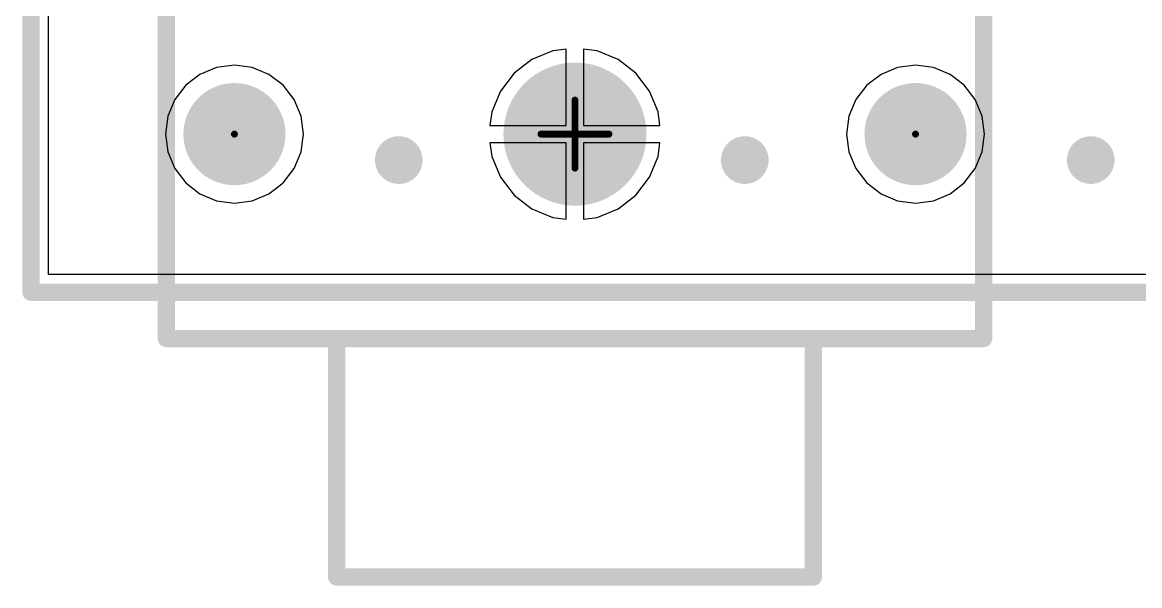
# Model space of a CAD drawing. Header units: millimetres. Extents: x 5.78 to 6.87, y 0.85 to 2.46.
# Drawn here: x 5.782 to 6.428, y 0.854 to 1.18 of the extents above; entities that cross this region are included whole.
import ezdxf

# ---------------------------------------------------------------- set-up
doc = ezdxf.new("R2010")
doc.units = ezdxf.units.MM
doc.header["$MEASUREMENT"] = 0
for name, color, linetype in [('BottomLayer', 5, 'Continuous'), ('BottomSolder', 6, 'Continuous'), ('Mechanical1', 6, 'Continuous'), ('Mechanical15', 56, 'Continuous'), ('MultiLayer', 9, 'Continuous'), ('PadHoleLayer', 156, 'Continuous'), ('TopLayer', 1, 'Continuous'), ('TopOverlay', 2, 'Continuous'), ('TopSolder', 216, 'Continuous'), ('ViaHoleLayer', 16, 'Continuous')]:
    doc.layers.add(name, color=color, linetype=linetype)

# ---------------------------------------------------------------- blocks, each defined once
blk = doc.blocks.new('7EF2B92C_0FC9_4C85_B662_5CEC65BFCCC4_44')
at = {"layer": 'BottomLayer', "const_width": 0.03937}
for points in [[(0.17717, 0.19685, 1), (0.21654, 0.19685, 1)], [(0.17717, 0.09843, 1), (0.21654, 0.09843, 1)], [(-0.01969, 0, 1), (0.01969, 0, 1)], [(0.17717, -0.09843, 1), (0.21654, -0.09843, 1)], [(0.17717, -0.19685, 1), (0.21654, -0.19685, 1)]]:
    blk.add_lwpolyline(points, format="xyb", close=True, dxfattribs=at)
at = {"layer": 'BottomSolder'}
for points, const_width in [([(0.17617, 0.19685, 1), (0.21754, 0.19685, 1)], 0.04137), ([(-0.001, 0.19685, 1), (0.001, 0.19685, 1)], 0.002), ([(0.17617, 0.09843, 1), (0.21754, 0.09843, 1)], 0.04137), ([(-0.02068, 0, 1), (0.02068, 0, 1)], 0.04137), ([(0.17617, -0.09843, 1), (0.21754, -0.09843, 1)], 0.04137), ([(0.17617, -0.19685, 1), (0.21754, -0.19685, 1)], 0.04137), ([(-0.001, -0.19685, 1), (0.001, -0.19685, 1)], 0.002)]:
    blk.add_lwpolyline(points, format="xyb", close=True, dxfattribs=dict(at, const_width=const_width))
at = {"layer": 'Mechanical15', "const_width": 0.00394}
for points in [[(0, 0.01969), (0, -0.01969)], [(-0.01969, 0), (0.01969, 0)]]:
    blk.add_lwpolyline(points, dxfattribs=at)
at = {"layer": 'Mechanical15', "const_width": 0.00197}
for points in [[(-0.00098, 0.01969, 1), (0.00098, 0.01969, 1)], [(-0.02067, 0, 1), (-0.0187, 0, 1)], [(0.0187, 0, 1), (0.02067, 0, 1)], [(-0.00098, -0.01969, 1), (0.00098, -0.01969, 1)]]:
    blk.add_lwpolyline(points, format="xyb", close=True, dxfattribs=at)
at = {"layer": 'MultiLayer', "const_width": 0.03937}
for points in [[(0.17717, 0.19685, 1), (0.21654, 0.19685, 1)], [(0.17717, 0.09843, 1), (0.21654, 0.09843, 1)], [(-0.01969, 0, 1), (0.01969, 0, 1)], [(0.17717, -0.09843, 1), (0.21654, -0.09843, 1)], [(0.17717, -0.19685, 1), (0.21654, -0.19685, 1)]]:
    blk.add_lwpolyline(points, format="xyb", close=True, dxfattribs=at)
at = {"layer": 'PadHoleLayer'}
for points, const_width in [([(-0.01476, 0.19685, 1), (0.01476, 0.19685, 1)], 0.02953), ([(0.18504, 0.19685, 1), (0.20866, 0.19685, 1)], 0.02362), ([(0.18504, 0.09843, 1), (0.20866, 0.09843, 1)], 0.02362), ([(-0.01181, 0, 1), (0.01181, 0, 1)], 0.02362), ([(0.18504, -0.09843, 1), (0.20866, -0.09843, 1)], 0.02362), ([(-0.01476, -0.19685, 1), (0.01476, -0.19685, 1)], 0.02953), ([(0.18504, -0.19685, 1), (0.20866, -0.19685, 1)], 0.02362)]:
    blk.add_lwpolyline(points, format="xyb", close=True, dxfattribs=dict(at, const_width=const_width))
at = {"layer": 'TopLayer', "const_width": 0.03937}
for points in [[(0.17717, 0.19685, 1), (0.21654, 0.19685, 1)], [(0.17717, 0.09843, 1), (0.21654, 0.09843, 1)], [(-0.01969, 0, 1), (0.01969, 0, 1)], [(0.17717, -0.09843, 1), (0.21654, -0.09843, 1)], [(0.17717, -0.19685, 1), (0.21654, -0.19685, 1)]]:
    blk.add_lwpolyline(points, format="xyb", close=True, dxfattribs=at)
at = {"layer": 'TopOverlay', "const_width": 0.01}
for points in [[(-0.11811, 0.23622), (0.31496, 0.23622)], [(-0.11811, 0.23622), (-0.11811, -0.23622)], [(0.31496, 0.23622), (0.31496, -0.23622)], [(-0.25591, 0.1378), (-0.25591, -0.1378)], [(-0.25591, 0.1378), (-0.11811, 0.1378)], [(-0.25591, -0.1378), (-0.11811, -0.1378)], [(-0.11811, -0.1378), (-0.11811, -0.23622)], [(-0.11811, -0.23622), (0.31496, -0.23622)]]:
    blk.add_lwpolyline(points, dxfattribs=at)
at = {"layer": 'TopOverlay', "const_width": 0.005}
for points in [[(-0.12061, 0.23622, 1), (-0.11561, 0.23622, 1)], [(-0.12061, 0.23622, 1), (-0.11561, 0.23622, 1)], [(0.31246, 0.23622, 1), (0.31746, 0.23622, 1)], [(0.31246, 0.23622, 1), (0.31746, 0.23622, 1)], [(-0.25841, 0.1378, 1), (-0.25341, 0.1378, 1)], [(-0.25841, 0.1378, 1), (-0.25341, 0.1378, 1)], [(-0.12061, 0.1378, 1), (-0.11561, 0.1378, 1)], [(-0.25841, -0.1378, 1), (-0.25341, -0.1378, 1)], [(-0.25841, -0.1378, 1), (-0.25341, -0.1378, 1)], [(-0.12061, -0.1378, 1), (-0.11561, -0.1378, 1)], [(-0.12061, -0.1378, 1), (-0.11561, -0.1378, 1)], [(-0.12061, -0.23622, 1), (-0.11561, -0.23622, 1)], [(-0.12061, -0.23622, 1), (-0.11561, -0.23622, 1)], [(-0.12061, -0.23622, 1), (-0.11561, -0.23622, 1)], [(0.31246, -0.23622, 1), (0.31746, -0.23622, 1)], [(0.31246, -0.23622, 1), (0.31746, -0.23622, 1)]]:
    blk.add_lwpolyline(points, format="xyb", close=True, dxfattribs=at)
at = {"layer": 'TopSolder'}
for points, const_width in [([(0.17617, 0.19685, 1), (0.21754, 0.19685, 1)], 0.04137), ([(-0.001, 0.19685, 1), (0.001, 0.19685, 1)], 0.002), ([(0.17617, 0.09843, 1), (0.21754, 0.09843, 1)], 0.04137), ([(-0.02068, 0, 1), (0.02068, 0, 1)], 0.04137), ([(0.17617, -0.09843, 1), (0.21754, -0.09843, 1)], 0.04137), ([(0.17617, -0.19685, 1), (0.21754, -0.19685, 1)], 0.04137), ([(-0.001, -0.19685, 1), (0.001, -0.19685, 1)], 0.002)]:
    blk.add_lwpolyline(points, format="xyb", close=True, dxfattribs=dict(at, const_width=const_width))

msp = doc.modelspace()

# ---------------------------------------------------------------- linework, layer by layer
at = {"layer": 'BottomLayer'}
for p, q in [((5.7976, 1.03382), (5.7976, 2.43075)), ((6.08896, 1.1631), (6.07695, 1.15812)), ((6.09685, 1.16414), (6.08896, 1.1631)), ((6.09685, 1.12), (6.09685, 1.16414)), ((6.11474, 1.1631), (6.10685, 1.16414)), ((6.10685, 1.16414), (6.10685, 1.12)), ((6.12675, 1.15812), (6.11474, 1.1631)), ((6.07695, 1.15812), (6.06664, 1.15021)), ((6.13706, 1.15021), (6.12675, 1.15812)), ((5.89468, 1.15351), (5.88507, 1.14953)), ((5.905, 1.15487), (5.89468, 1.15351)), ((5.91532, 1.15351), (5.905, 1.15487)), ((5.92493, 1.14953), (5.91532, 1.15351)), ((6.06664, 1.15021), (6.05873, 1.1399)), ((6.14498, 1.1399), (6.13706, 1.15021)), ((6.28838, 1.15351), (6.27877, 1.14953)), ((6.2987, 1.15487), (6.28838, 1.15351)), ((6.30902, 1.15351), (6.2987, 1.15487)), ((6.31864, 1.14953), (6.30902, 1.15351)), ((5.87681, 1.14319), (5.87047, 1.13493)), ((5.88507, 1.14953), (5.87681, 1.14319)), ((5.93319, 1.14319), (5.92493, 1.14953)), ((5.93953, 1.13493), (5.93319, 1.14319)), ((6.27051, 1.14319), (6.26417, 1.13493)), ((6.27877, 1.14953), (6.27051, 1.14319)), ((6.32689, 1.14319), (6.31864, 1.14953)), ((6.33323, 1.13493), (6.32689, 1.14319)), ((6.05873, 1.1399), (6.05375, 1.12789)), ((6.14995, 1.12789), (6.14498, 1.1399)), ((5.87047, 1.13493), (5.86649, 1.12532)), ((5.94351, 1.12532), (5.93953, 1.13493)), ((6.26417, 1.13493), (6.26019, 1.12532)), ((6.33721, 1.12532), (6.33323, 1.13493)), ((5.86649, 1.12532), (5.86513, 1.115)), ((5.94487, 1.115), (5.94351, 1.12532)), ((6.05375, 1.12789), (6.05271, 1.12)), ((6.15099, 1.12), (6.14995, 1.12789)), ((6.26019, 1.12532), (6.25883, 1.115)), ((6.33857, 1.115), (6.33721, 1.12532)), ((6.05271, 1.12), (6.09685, 1.12)), ((6.10685, 1.12), (6.15099, 1.12)), ((5.86513, 1.115), (5.86649, 1.10468)), ((5.94351, 1.10468), (5.94487, 1.115)), ((6.25883, 1.115), (6.26019, 1.10468)), ((6.33721, 1.10468), (6.33857, 1.115)), ((5.86649, 1.10468), (5.87047, 1.09507)), ((5.93953, 1.09507), (5.94351, 1.10468)), ((6.09685, 1.11), (6.05271, 1.11)), ((6.05271, 1.11), (6.05375, 1.10211)), ((6.09685, 1.06586), (6.09685, 1.11)), ((6.15099, 1.11), (6.10685, 1.11)), ((6.10685, 1.11), (6.10685, 1.06586)), ((6.14995, 1.10211), (6.15099, 1.11)), ((6.26019, 1.10468), (6.26417, 1.09507)), ((6.33323, 1.09507), (6.33721, 1.10468)), ((6.05375, 1.10211), (6.05873, 1.0901)), ((6.14498, 1.0901), (6.14995, 1.10211)), ((5.87047, 1.09507), (5.87681, 1.08681)), ((5.93319, 1.08681), (5.93953, 1.09507)), ((6.26417, 1.09507), (6.27051, 1.08681)), ((6.32689, 1.08681), (6.33323, 1.09507)), ((5.87681, 1.08681), (5.88507, 1.08047)), ((5.92493, 1.08047), (5.93319, 1.08681)), ((6.05873, 1.0901), (6.06664, 1.07979)), ((6.13706, 1.07979), (6.14498, 1.0901)), ((6.27051, 1.08681), (6.27877, 1.08047)), ((6.31864, 1.08047), (6.32689, 1.08681)), ((5.88507, 1.08047), (5.89468, 1.07649)), ((5.91532, 1.07649), (5.92493, 1.08047)), ((6.06664, 1.07979), (6.07695, 1.07188)), ((6.12675, 1.07188), (6.13706, 1.07979)), ((6.27877, 1.08047), (6.28838, 1.07649)), ((6.30902, 1.07649), (6.31864, 1.08047)), ((5.89468, 1.07649), (5.905, 1.07513)), ((5.905, 1.07513), (5.91532, 1.07649)), ((6.28838, 1.07649), (6.2987, 1.07513)), ((6.2987, 1.07513), (6.30902, 1.07649)), ((6.07695, 1.07188), (6.08896, 1.0669)), ((6.08896, 1.0669), (6.09685, 1.06586)), ((6.10685, 1.06586), (6.11474, 1.0669)), ((6.11474, 1.0669), (6.12675, 1.07188)), ((6.8402, 1.03382), (5.7976, 1.03382))]:
    msp.add_line(p, q, dxfattribs=at)
at = {"layer": 'BottomLayer', "const_width": 0.01378}
for points in [[(5.99311, 1.1, 1), (6.00689, 1.1, 1)], [(6.19311, 1.1, 1), (6.20689, 1.1, 1)], [(6.39311, 1.1, 1), (6.40689, 1.1, 1)]]:
    msp.add_lwpolyline(points, format="xyb", close=True, dxfattribs=at)
at = {"layer": 'Mechanical1', "const_width": 0.01}
for points in [[(5.7874, 1.02362), (5.7874, 2.44094)], [(5.7874, 1.02362), (5.82677, 1.02362)], [(5.82677, 1.02362), (6.85039, 1.02362)]]:
    msp.add_lwpolyline(points, dxfattribs=at)
at = {"layer": 'Mechanical1', "const_width": 0.005}
for points in [[(5.7849, 1.02362, 1), (5.7899, 1.02362, 1)], [(5.7849, 1.02362, 1), (5.7899, 1.02362, 1)], [(5.82427, 1.02362, 1), (5.82927, 1.02362, 1)], [(5.82427, 1.02362, 1), (5.82927, 1.02362, 1)]]:
    msp.add_lwpolyline(points, format="xyb", close=True, dxfattribs=at)
at = {"layer": 'MultiLayer', "const_width": 0.01378}
for points in [[(5.99311, 1.1, 1), (6.00689, 1.1, 1)], [(6.19311, 1.1, 1), (6.20689, 1.1, 1)], [(6.39311, 1.1, 1), (6.40689, 1.1, 1)]]:
    msp.add_lwpolyline(points, format="xyb", close=True, dxfattribs=at)
at = {"layer": 'TopLayer'}
for p, q in [((5.7976, 1.03382), (5.7976, 2.43075)), ((6.08896, 1.1631), (6.07695, 1.15812)), ((6.09685, 1.16414), (6.08896, 1.1631)), ((6.09685, 1.12), (6.09685, 1.16414)), ((6.11474, 1.1631), (6.10685, 1.16414)), ((6.10685, 1.16414), (6.10685, 1.12)), ((6.12675, 1.15812), (6.11474, 1.1631)), ((6.07695, 1.15812), (6.06664, 1.15021)), ((6.13706, 1.15021), (6.12675, 1.15812)), ((5.89468, 1.15351), (5.88507, 1.14953)), ((5.905, 1.15487), (5.89468, 1.15351)), ((5.91532, 1.15351), (5.905, 1.15487)), ((5.92493, 1.14953), (5.91532, 1.15351)), ((6.06664, 1.15021), (6.05873, 1.1399)), ((6.14498, 1.1399), (6.13706, 1.15021)), ((6.28838, 1.15351), (6.27877, 1.14953)), ((6.2987, 1.15487), (6.28838, 1.15351)), ((6.30902, 1.15351), (6.2987, 1.15487)), ((6.31864, 1.14953), (6.30902, 1.15351)), ((5.87681, 1.14319), (5.87047, 1.13493)), ((5.88507, 1.14953), (5.87681, 1.14319)), ((5.93319, 1.14319), (5.92493, 1.14953)), ((5.93953, 1.13493), (5.93319, 1.14319)), ((6.27051, 1.14319), (6.26417, 1.13493)), ((6.27877, 1.14953), (6.27051, 1.14319)), ((6.32689, 1.14319), (6.31864, 1.14953)), ((6.33323, 1.13493), (6.32689, 1.14319)), ((6.05873, 1.1399), (6.05375, 1.12789)), ((6.14995, 1.12789), (6.14498, 1.1399)), ((5.87047, 1.13493), (5.86649, 1.12532)), ((5.94351, 1.12532), (5.93953, 1.13493)), ((6.26417, 1.13493), (6.26019, 1.12532)), ((6.33721, 1.12532), (6.33323, 1.13493)), ((5.86649, 1.12532), (5.86513, 1.115)), ((5.94487, 1.115), (5.94351, 1.12532)), ((6.05375, 1.12789), (6.05271, 1.12)), ((6.15099, 1.12), (6.14995, 1.12789)), ((6.26019, 1.12532), (6.25883, 1.115)), ((6.33857, 1.115), (6.33721, 1.12532)), ((6.05271, 1.12), (6.09685, 1.12)), ((6.10685, 1.12), (6.15099, 1.12)), ((5.86513, 1.115), (5.86649, 1.10468)), ((5.94351, 1.10468), (5.94487, 1.115)), ((6.25883, 1.115), (6.26019, 1.10468)), ((6.33721, 1.10468), (6.33857, 1.115)), ((5.86649, 1.10468), (5.87047, 1.09507)), ((5.93953, 1.09507), (5.94351, 1.10468)), ((6.09685, 1.11), (6.05271, 1.11)), ((6.05271, 1.11), (6.05375, 1.10211)), ((6.09685, 1.06586), (6.09685, 1.11)), ((6.15099, 1.11), (6.10685, 1.11)), ((6.10685, 1.11), (6.10685, 1.06586)), ((6.14995, 1.10211), (6.15099, 1.11)), ((6.26019, 1.10468), (6.26417, 1.09507)), ((6.33323, 1.09507), (6.33721, 1.10468)), ((6.05375, 1.10211), (6.05873, 1.0901)), ((6.14498, 1.0901), (6.14995, 1.10211)), ((5.87047, 1.09507), (5.87681, 1.08681)), ((5.93319, 1.08681), (5.93953, 1.09507)), ((6.26417, 1.09507), (6.27051, 1.08681)), ((6.32689, 1.08681), (6.33323, 1.09507)), ((5.87681, 1.08681), (5.88507, 1.08047)), ((5.92493, 1.08047), (5.93319, 1.08681)), ((6.05873, 1.0901), (6.06664, 1.07979)), ((6.13706, 1.07979), (6.14498, 1.0901)), ((6.27051, 1.08681), (6.27877, 1.08047)), ((6.31864, 1.08047), (6.32689, 1.08681)), ((5.88507, 1.08047), (5.89468, 1.07649)), ((5.91532, 1.07649), (5.92493, 1.08047)), ((6.06664, 1.07979), (6.07695, 1.07188)), ((6.12675, 1.07188), (6.13706, 1.07979)), ((6.27877, 1.08047), (6.28838, 1.07649)), ((6.30902, 1.07649), (6.31864, 1.08047)), ((5.89468, 1.07649), (5.905, 1.07513)), ((5.905, 1.07513), (5.91532, 1.07649)), ((6.28838, 1.07649), (6.2987, 1.07513)), ((6.2987, 1.07513), (6.30902, 1.07649)), ((6.07695, 1.07188), (6.08896, 1.0669)), ((6.08896, 1.0669), (6.09685, 1.06586)), ((6.10685, 1.06586), (6.11474, 1.0669)), ((6.11474, 1.0669), (6.12675, 1.07188)), ((6.8402, 1.03382), (5.7976, 1.03382))]:
    msp.add_line(p, q, dxfattribs=at)
at = {"layer": 'TopLayer', "const_width": 0.01378}
for points in [[(5.99311, 1.1, 1), (6.00689, 1.1, 1)], [(6.19311, 1.1, 1), (6.20689, 1.1, 1)], [(6.39311, 1.1, 1), (6.40689, 1.1, 1)]]:
    msp.add_lwpolyline(points, format="xyb", close=True, dxfattribs=at)
at = {"layer": 'ViaHoleLayer', "const_width": 0.00689}
for points in [[(5.99656, 1.1, 1), (6.00344, 1.1, 1)], [(6.19656, 1.1, 1), (6.20344, 1.1, 1)], [(6.39656, 1.1, 1), (6.40344, 1.1, 1)]]:
    msp.add_lwpolyline(points, format="xyb", close=True, dxfattribs=at)

# ---------------------------------------------------------------- block references
at = {"rotation": 90}
msp.add_blockref('7EF2B92C_0FC9_4C85_B662_5CEC65BFCCC4_44', (6.10185, 1.115), dxfattribs=at)

doc.saveas('drawing.dxf')
